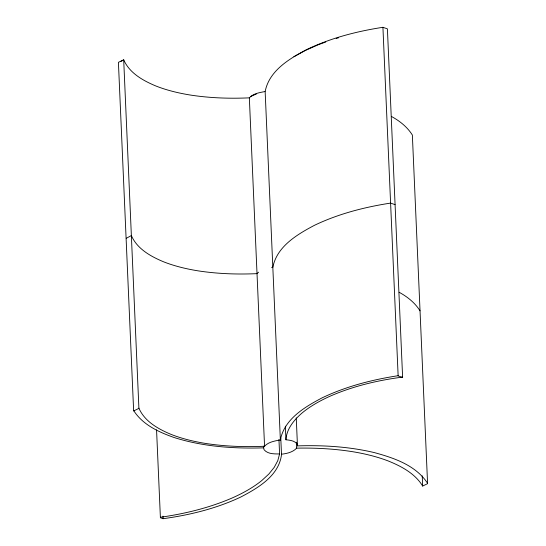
<?xml version="1.0" encoding="UTF-8"?>
<svg xmlns="http://www.w3.org/2000/svg" width="546" height="546" viewBox="0 0 546 546"><rect width="100%" height="100%" fill="white"/><g stroke="black" fill="none" stroke-linecap="round" stroke-linejoin="round"><path stroke-width="0.82" d="M427.566 483.271C415.875 465.363 394.219 458.019 374.556 452.654C349.358 446.642 323.314 445.058 297.474 445.891L297.16 444.082C294.628 440.595 289.892 440.192 285.94 439.769C286.582 428.965 293.864 420.174 301.672 413.336A157.248 63.206 -2.5 0 1 331.299 395.659C353.979 385.926 378.194 380.255 402.614 377.088M278.951 439.51L279.579 453.938L277.805 460.626L274.228 467.342L268.885 473.989L261.862 480.487A166.462 66.912 -2.5 0 1 231.716 498.177C208.995 507.93 184.801 513.806 160.374 517.274M123.689 59.773L138.909 408.388L133.64 410.954L118.414 62.34L123.689 59.773C129.436 73.034 142.868 80.521 155.59 85.872A117.745 47.325 -2.5 0 0 190.977 95.141C210.278 98.062 229.859 98.73 249.345 97.843C253.296 93.414 259.937 92.533 265.158 91.523C269.185 70.659 289.448 58.668 306.791 49.509C330.76 38.029 356.729 31.334 382.923 27.3L387.407 28.863L402.627 377.477L398.143 375.914L382.923 27.3M258.558 272.188L257.016 273.642C237.53 274.522 217.956 273.86 198.655 270.939A117.745 47.325 -2.5 0 1 163.268 261.671C150.539 256.32 137.114 248.833 131.361 235.572L126.228 238.322M138.902 408.176C144.649 421.437 158.081 428.924 170.802 434.275A117.745 47.325 -2.5 0 0 206.19 443.543C225.491 446.464 245.065 447.126 264.557 446.246C268.509 441.816 275.15 440.936 280.364 439.919C284.391 419.055 304.661 407.07 322.004 397.911C345.973 386.432 371.942 379.736 398.136 375.703M391.496 116.496C399.74 120.973 407.33 127.02 412.36 135.046L427.586 483.66L422.679 486.049C415.049 473.559 401.563 466.366 388.397 461.036A128.515 51.658 -2.5 0 0 353.535 451.849C334.746 448.792 315.677 447.775 296.655 448.157C292.786 452.265 286.896 453.576 281.49 454.217L281.524 454.49C279.006 475.798 258.067 487.953 240.841 496.997C216.366 508.558 189.81 515.049 163.077 518.7L160.401 517.765L156.559 429.838M250.88 96.389L256.463 93.953M293.885 56.729L305.432 50.43L318.53 44.622L325.723 42.022M120.816 61.425L122.324 60.695M336.179 38.473L338.616 37.763M271.621 267.642L272.829 267.315C276.856 246.451 297.126 234.466 314.469 225.307C338.438 213.827 364.407 207.132 390.595 203.098L395.079 204.654M279.579 453.938C274.297 453.938 267.663 454.176 264.018 449.658L263.704 447.85C233.538 448.771 202.9 446.669 173.997 437.476C158.681 432.07 142.588 424.706 133.613 410.462M399.167 292.287C407.418 296.771 415.001 302.812 420.038 310.838M422.229 475.832L422.679 486.049M296.253 417.854L297.474 445.891M296.396 442.199L296.655 448.157M285.346 426.18L285.94 439.769M280.78 438.042L281.49 454.217M265.158 91.708L280.371 440.11M249.345 97.843L264.557 446.246M263.629 446.157L263.704 447.85M162.967 516.147L163.077 518.7"/></g></svg>
